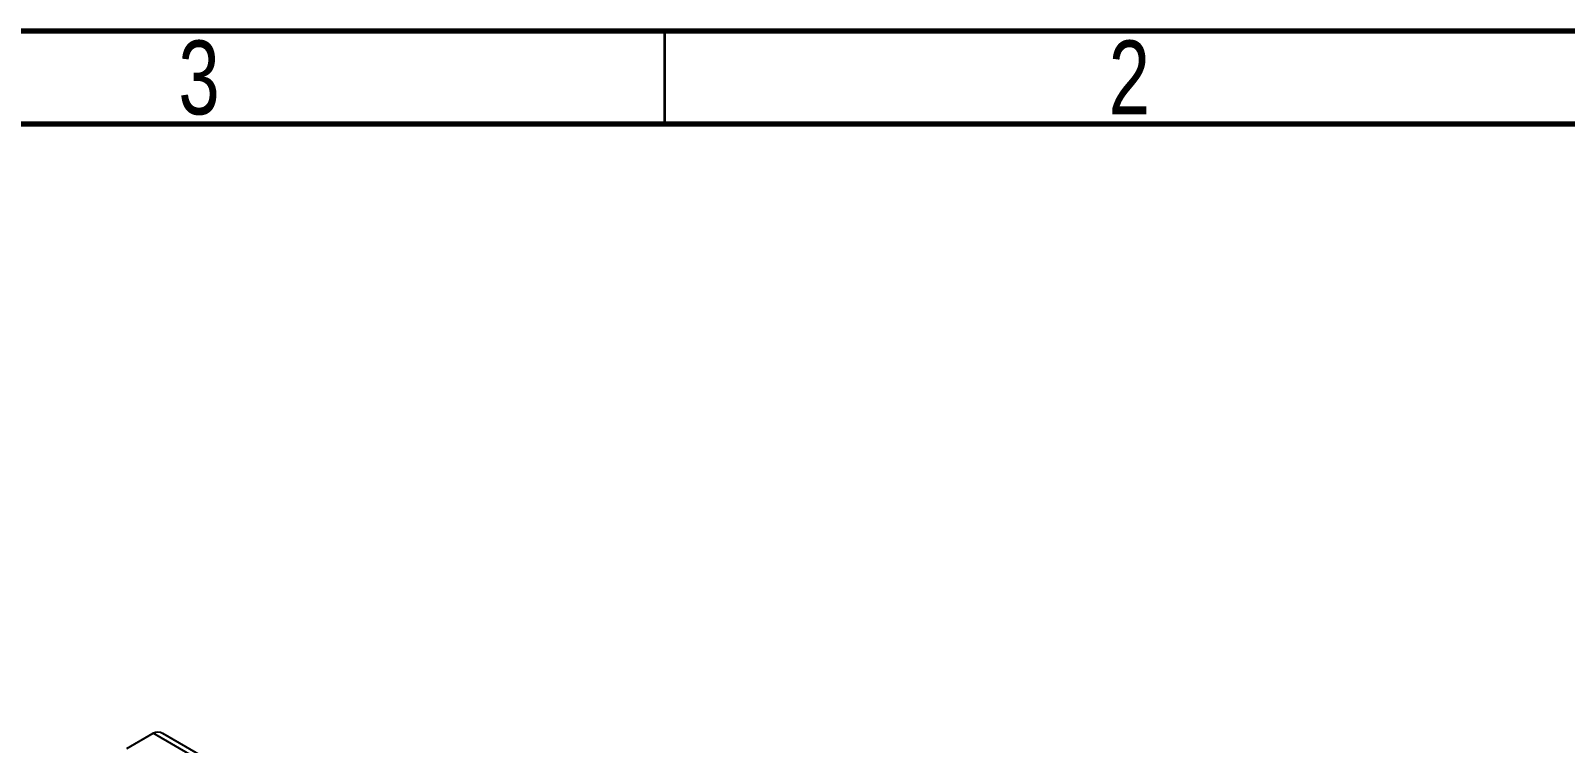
# Model space of a CAD drawing. Header units: millimetres. Extents: x 75 to 2075, y 25 to 1460.
# Drawn here: x 1404.6 to 1817, y 1268.5 to 1460 of the extents above; entities that cross this region are included whole.
import ezdxf

# ---------------------------------------------------------------- set-up
doc = ezdxf.new("R2010")
doc.units = ezdxf.units.MM
doc.header["$LTSCALE"] = 5
doc.styles.add('SLDTEXTSTYLE0', font='TXT', dxfattribs={"width": 0.75})

msp = doc.modelspace()

# ---------------------------------------------------------------- linework, layer by layer
at = {"color": 7, "linetype": 'Continuous', "lineweight": 70}
for p, q in [((75, 1460), (2075, 1460)), ((100, 1435), (2050, 1435))]:
    msp.add_line(p, q, dxfattribs=at)
at = {"color": 7, "linetype": 'Continuous', "lineweight": 35}
msp.add_line((1575, 1435), (1575, 1460), dxfattribs=at)
at = {"color": 7, "linetype": 'Continuous', "lineweight": 25}
for p, q in [((1430.405, 1267.113), (1437.476, 1271.195)), ((1926.982, 988.609), (1437.476, 1271.195)), ((1928.724, 989.053), (1440.019, 1271.176))]:
    msp.add_line(p, q, dxfattribs=at)
msp.add_arc((1438.715, 1268.799), 2.697, 61.24897, 117.32482, dxfattribs=at)

# ---------------------------------------------------------------- texts
at = {"color": 7, "linetype": 'Continuous', "lineweight": 0, "char_height": 19.844, "attachment_point": 2, "style": 'SLDTEXTSTYLE0'}
for s, insert in [('3', (1449.8, 1457.35)), ('2', (1699.8, 1457.35))]:
    msp.add_mtext(s, dxfattribs=dict(at, insert=insert))

doc.saveas('drawing.dxf')
